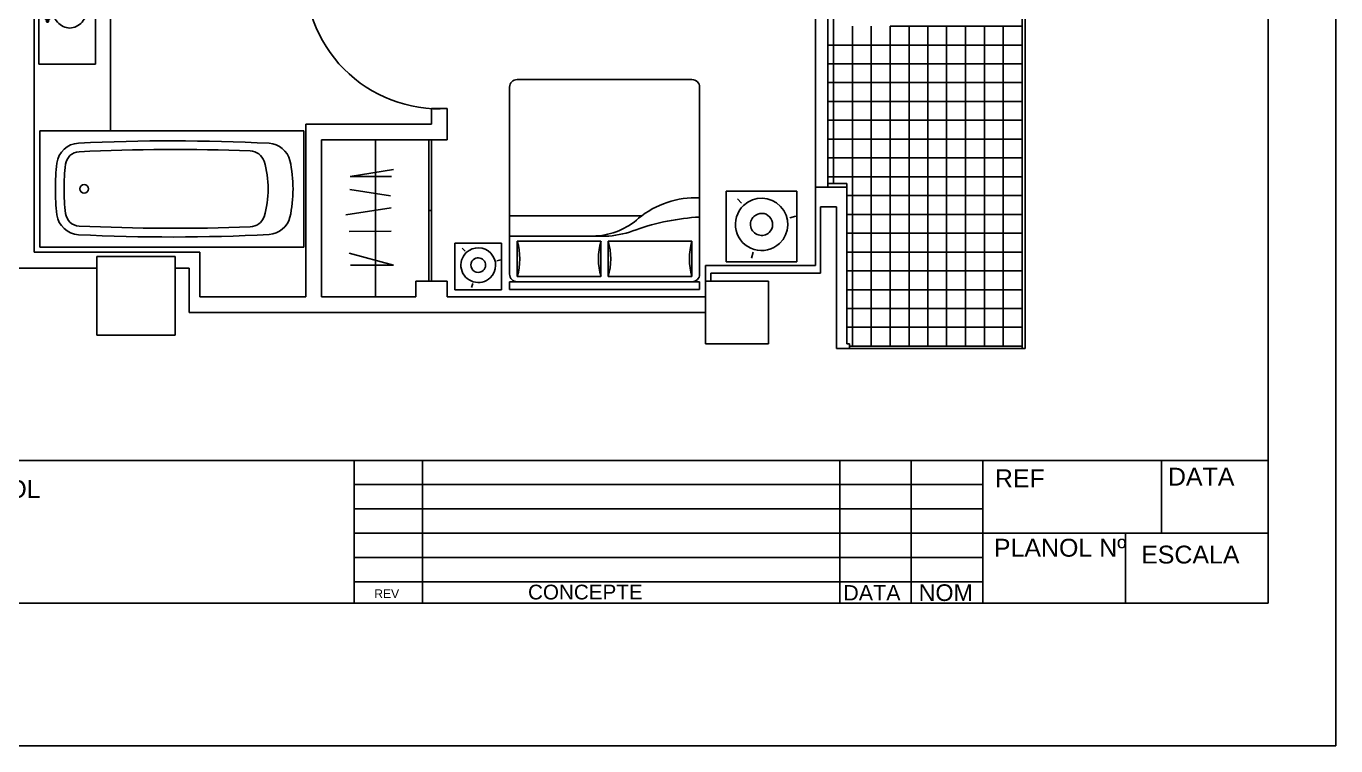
# Model space of a CAD drawing. Header units: millimetres. Extents: x 2377 to 4712, y -254 to 3188.
# Drawn here: x 3070.1 to 3253.4, y 1677.7 to 1778.6 of the extents above; entities that cross this region are included whole.
import ezdxf

# ---------------------------------------------------------------- set-up
doc = ezdxf.new("R2010")
doc.units = ezdxf.units.MM
doc.layers.add('Mobiliario', color=254, linetype='Continuous')
doc.styles.get("Standard").update_dxf_attribs({"font": 'arial.ttf'})

# ---------------------------------------------------------------- blocks, each defined once
blk = doc.blocks.new('MHPLS012')
at = {"layer": 'Mobiliario'}
for p, q in [((-2.024, 0.95), (-0.152, 0.95)), ((-0.076, 0.95), (-0.076, -0.95)), ((-0.076, 0.95), (0, 0.95)), ((0, 0.95), (0, -0.95)), ((-2.1, -0.874), (-2.1, 0.874)), ((-0.483, 0.874), (-0.483, 0.036)), ((-0.127, 0.874), (-0.483, 0.874)), ((-0.127, 0.036), (-0.127, 0.874)), ((-0.737, 0.366), (-0.737, -0.95)), ((-0.533, 0.041), (-0.533, -0.95)), ((-0.483, 0.036), (-0.127, 0.036)), ((-0.483, -0.036), (-0.483, -0.874)), ((-0.127, -0.036), (-0.483, -0.036)), ((-0.127, -0.874), (-0.127, -0.036)), ((-0.483, -0.874), (-0.127, -0.874)), ((-0.152, -0.95), (-2.024, -0.95)), ((-0.076, -0.95), (0, -0.95))]:
    blk.add_line(p, q, dxfattribs=at)
for centre, radius, start, end in [((-2.024, 0.874), 0.0762, 90, 180), ((-0.019, 0.912), 0.898, 177.5673, 219.5461), ((1.615, 1.088), 2.343, 183.3665, 199.2534), ((-0.152, 0.874), 0.0762, 0, 90), ((-0.305, 1.483), 0.635, 253.7398, 286.2602), ((-1.227, -0.125), 0.694, 3.1663, 42.0658), ((-1.458, -0.029), 0.927, 4.2918, 21.7676), ((-0.305, -0.574), 0.635, 73.7398, 106.2602), ((-0.305, 0.574), 0.635, 253.7398, 286.2602), ((-2.024, -0.874), 0.0762, 180, 270), ((-0.305, -1.483), 0.635, 73.7398, 106.2602), ((-0.152, -0.874), 0.0762, 270, 0)]:
    blk.add_arc(centre, radius, start, end, dxfattribs=at)
blk = doc.blocks.new('bn04-7')
for p, q in [((0, 0), (0, -0.147)), ((-0.6, 0), (0.6, 0)), ((-0.6, -0.6), (-0.6, 0)), ((-0.058, -0.092), (-0.151, -0.092)), ((-0.122, -0.087), (-0.112, -0.087)), ((-0.122, -0.098), (-0.112, -0.098)), ((-0.1, -0.148), (-0.1, -0.045)), ((-0.033, -0.08), (-0.02, -0.271)), ((0.034, -0.086), (0.02, -0.271)), ((0.058, -0.092), (0.151, -0.092)), ((0.1, -0.148), (0.1, -0.045)), ((0.122, -0.087), (0.112, -0.087)), ((0.122, -0.098), (0.112, -0.098)), ((0.6, -0.6), (0.6, 0)), ((-0.005, -0.286), (0.005, -0.286)), ((-0.6, -0.6), (0.6, -0.6))]:
    blk.add_line(p, q)
for centre, radius in [((-0.1, -0.092), 0.0118), ((0.1, -0.092), 0.0118), ((0, -0.328), 0.03), ((0, -0.328), 0.02)]:
    blk.add_circle(centre, radius)
for centre, radius, start, end in [((-0.142, -0.092), 0.0118, 39.1354, 320.8646), ((-0.131, -0.083), 0.0025, 219.1354, 256.4029), ((-0.131, -0.101), 0.0025, 103.5971, 140.8646), ((-0.123, -0.049), 0.0381, 256.4029, 272.0458), ((-0.123, -0.136), 0.0381, 87.9542, 103.5971), ((-0.1, -0.092), 0.0299, 191.7173, 168.2827), ((-0.1, -0.092), 0.0235, 194.2864, 165.7136), ((-0.112, -0.084), 0.003, 270, 324.6965), ((-0.112, -0.101), 0.003, 35.3035, 90), ((0.055, -0.103), 0.0911, 153.0547, 165.3672), ((-0.006, -0.094), 0.0379, 104.9144, 122.742), ((0, -0.113), 0.0583, 90, 104.9144), ((0, -0.113), 0.0583, 75.0856, 90), ((0.005, -0.094), 0.0379, 57.258, 75.0856), ((-0.056, -0.103), 0.0911, 14.6328, 26.9453), ((0.025, -0.085), 0.00867, 0, 32.7882), ((0.025, -0.085), 0.00867, 350.3449, 0), ((0.1, -0.092), 0.0299, 11.7173, 348.2827), ((0.1, -0.092), 0.0235, 14.2864, 345.7136), ((0.112, -0.084), 0.003, 215.3035, 270), ((0.112, -0.101), 0.003, 90, 144.6965), ((0.123, -0.049), 0.0381, 267.9542, 283.5971), ((0.123, -0.136), 0.0381, 76.4029, 92.0458), ((0.131, -0.083), 0.0025, 283.5971, 320.8646), ((0.131, -0.101), 0.0025, 39.1354, 76.4029), ((0.142, -0.092), 0.0118, 219.1354, 140.8646), ((-0.055, -0.328), 0.16, 154.2946, 180), ((-0.028, -0.341), 0.189, 130.7108, 154.2946), ((-0.011, -0.361), 0.216, 109.6169, 130.7108), ((0, -0.393), 0.249, 96.5773, 109.6169), ((-0.005, -0.271), 0.015, 180, 270), ((0.005, -0.271), 0.015, 270, 0), ((0, -0.393), 0.249, 70.3831, 83.252), ((0.011, -0.361), 0.216, 49.2892, 70.3831), ((0.028, -0.341), 0.189, 25.7054, 49.2892), ((0.055, -0.328), 0.16, 0, 25.7054), ((-0.055, -0.328), 0.16, 180, 205.7054), ((-0.028, -0.315), 0.189, 205.7054, 229.2892), ((0.028, -0.315), 0.189, 310.7108, 334.2946), ((0.055, -0.328), 0.16, 334.2946, 360), ((-0.011, -0.295), 0.216, 229.2892, 250.3831), ((0, -0.264), 0.249, 250.3831, 270), ((0, -0.264), 0.249, 270, 289.6169), ((0.011, -0.295), 0.216, 289.6169, 310.7108)]:
    blk.add_arc(centre, radius, start, end)
blk = doc.blocks.new('A$C57724086')
at = {"layer": 'Mobiliario'}
for p, q in [((0, 0), (0, 1.7)), ((0, 1.7), (0.75, 1.7)), ((0.75, 1.7), (0.75, 0)), ((0.75, 0), (0, 0))]:
    blk.add_line(p, q, dxfattribs=at)
blk.add_circle((0.375, 1.415), 0.0275, dxfattribs=at)
for centre, radius, start, end in [((0.2293, 1.4421), 0.15, 97.82457, 176.29967), ((0.2293, 1.4421), 0.094, 97.82457, 176.29967), ((0.375, 0.1136), 1.4864, 89.99877, 96.41619), ((0.375, 0.1107), 1.4333, 89.99873, 96.34838), ((0.375, 0.1136), 1.4864, 83.58381, 90.00123), ((0.375, 0.1107), 1.4333, 83.65162, 90.00127), ((0.5207, 1.4421), 0.094, 3.70033, 82.17543), ((0.5207, 1.4421), 0.15, 3.70033, 82.17543), ((12.3216, 0.8538), 12.2566, 177.20377, 182.94309), ((13.2155, 0.8326), 13.0945, 177.30557, 182.13423), ((-12.4655, 0.8326), 13.0945, 357.86577, 2.69443), ((-11.5716, 0.8538), 12.2566, 357.05691, 2.79623), ((0.23, 0.3501), 0.1, 182.9309, 250.22209), ((0.52, 0.3501), 0.1, 289.77791, 357.0691), ((0.3748, 0.858), 0.628, 253.47012, 270.01863), ((0.3752, 0.858), 0.628, 269.98137, 286.52988), ((0.2308, 0.2347), 0.15, 183.89471, 255.30141), ((0.5192, 0.2347), 0.15, 284.69859, 356.10529), ((0.3749, 0.9245), 0.8545, 257.69314, 270.00758), ((0.3751, 0.9245), 0.8545, 269.99242, 282.30686)]:
    blk.add_arc(centre, radius, start, end, dxfattribs=at)
blk = doc.blocks.new('sl06-0')
at = {"layer": 'Mobiliario'}
for p, q in [((-0.3, 0.281, -1.579), (-0.3, -0.318, -1.579)), ((0.298, 0.281, -1.579), (-0.3, 0.281, -1.579)), ((0.298, -0.318, -1.579), (0.298, 0.281, -1.579)), ((-0.3, -0.318, -1.579), (0.298, -0.318, -1.579))]:
    blk.add_line(p, q, dxfattribs=at)
at = {"layer": 'Mobiliario', "linetype": 'ByBlock'}
for p, q in [((-0.169, 0.179, -1.579), (-0.205, 0.217, -1.579)), ((0.24, 0.057, -1.579), (0.29, 0.069, -1.579)), ((-0.071, -0.236, -1.579), (-0.085, -0.286, -1.579))]:
    blk.add_line(p, q, dxfattribs=at)
at = {"layer": 'Mobiliario', "linetype": 'ByBlock', "extrusion": (0, 0, -1)}
for major_axis, start_param, end_param in [((-0.157, -0.157), 1.599693, 4.741285), ((-0.157, -0.157), -1.5419, 1.599693), ((-0.0663, -0.0663), -1.5419, 1.599693), ((-0.0663, -0.0663), 1.599693, 4.741285)]:
    blk.add_ellipse((0, 0, -1.579), major_axis=major_axis, ratio=1, start_param=start_param, end_param=end_param, dxfattribs=at)

msp = doc.modelspace()

# ---------------------------------------------------------------- linework, layer by layer
at = {"transparency": 33554687}
for p, q in [((3253.43, 1974.71), (3253.43, 1677.71)), ((3243.97, 1697.71), (3243.97, 1959.71)), ((3209.5, 1733.72), (3209.5, 1916.16)), ((3209.95, 1733.72), (3209.95, 1916.16)), ((3071.17, 1746.87), (3071.17, 1814.41)), ((3180.58, 1756.02), (3180.58, 1799.98)), ((3182.31, 1756.02), (3182.31, 1799.98)), ((3183.12, 1781.2), (3183.12, 1775.92)), ((3185.76, 1778.56), (3185.76, 1775.92)), ((3188.39, 1778.56), (3188.39, 1775.92)), ((3191.03, 1778.56), (3191.03, 1757.46)), ((3191.03, 1778.56), (3193.67, 1778.56)), ((3191.03, 1778.56), (3191.03, 1775.92)), ((3193.67, 1778.56), (3193.67, 1775.92)), ((3193.67, 1778.56), (3196.31, 1778.56)), ((3196.31, 1778.56), (3196.31, 1775.92)), ((3196.31, 1778.56), (3198.94, 1778.56)), ((3198.94, 1778.56), (3198.94, 1775.92)), ((3198.94, 1778.56), (3201.58, 1778.56)), ((3201.58, 1778.56), (3201.58, 1775.92)), ((3201.58, 1778.56), (3204.22, 1778.56)), ((3204.22, 1778.56), (3204.22, 1775.92)), ((3204.22, 1778.56), (3206.86, 1778.56)), ((3206.86, 1778.56), (3206.86, 1775.92)), ((3206.86, 1778.56), (3209.5, 1778.56)), ((3209.5, 1778.56), (3209.5, 1775.92)), ((3182.31, 1775.92), (3185.76, 1775.92)), ((3185.76, 1775.92), (3183.12, 1775.92)), ((3183.12, 1775.92), (3183.12, 1773.29)), ((3188.39, 1775.92), (3185.76, 1775.92)), ((3185.76, 1775.92), (3185.76, 1773.29)), ((3185.76, 1775.92), (3188.39, 1775.92)), ((3191.03, 1775.92), (3188.39, 1775.92)), ((3188.39, 1775.92), (3188.39, 1773.29)), ((3188.39, 1775.92), (3191.03, 1775.92)), ((3193.67, 1775.92), (3191.03, 1775.92)), ((3191.03, 1775.92), (3191.03, 1773.29)), ((3191.03, 1775.92), (3191.03, 1773.29)), ((3196.31, 1775.92), (3193.67, 1775.92)), ((3193.67, 1775.92), (3193.67, 1773.29)), ((3193.67, 1775.92), (3196.31, 1775.92)), ((3198.94, 1775.92), (3196.31, 1775.92)), ((3196.31, 1775.92), (3196.31, 1773.29)), ((3196.31, 1775.92), (3198.94, 1775.92)), ((3201.58, 1775.92), (3198.94, 1775.92)), ((3198.94, 1775.92), (3198.94, 1773.29)), ((3198.94, 1775.92), (3201.58, 1775.92)), ((3204.22, 1775.92), (3201.58, 1775.92)), ((3201.58, 1775.92), (3201.58, 1773.29)), ((3201.58, 1775.92), (3204.22, 1775.92)), ((3206.86, 1775.92), (3204.22, 1775.92)), ((3204.22, 1775.92), (3204.22, 1773.29)), ((3204.22, 1775.92), (3206.86, 1775.92)), ((3209.5, 1775.92), (3206.86, 1775.92)), ((3206.86, 1775.92), (3206.86, 1773.29)), ((3206.86, 1775.92), (3209.5, 1775.92)), ((3209.5, 1775.92), (3209.5, 1773.29)), ((3185.76, 1773.29), (3182.31, 1773.29)), ((3183.12, 1773.29), (3183.12, 1770.65)), ((3188.39, 1773.29), (3185.76, 1773.29)), ((3185.76, 1773.29), (3185.76, 1770.65)), ((3185.76, 1773.29), (3188.39, 1773.29)), ((3191.03, 1773.29), (3188.39, 1773.29)), ((3188.39, 1773.29), (3188.39, 1770.65)), ((3188.39, 1773.29), (3191.03, 1773.29)), ((3191.03, 1773.29), (3191.03, 1774.6)), ((3191.03, 1773.29), (3191.37, 1773.29)), ((3193.67, 1773.29), (3191.03, 1773.29)), ((3191.03, 1773.29), (3191.03, 1770.65)), ((3191.03, 1773.29), (3191.03, 1768.01)), ((3191.03, 1773.29), (3191.03, 1770.65)), ((3196.31, 1773.29), (3193.67, 1773.29)), ((3193.67, 1773.29), (3193.67, 1770.65)), ((3193.67, 1773.29), (3196.31, 1773.29)), ((3198.94, 1773.29), (3196.31, 1773.29)), ((3196.31, 1773.29), (3196.31, 1770.65)), ((3196.31, 1773.29), (3198.94, 1773.29)), ((3201.58, 1773.29), (3198.94, 1773.29)), ((3198.94, 1773.29), (3198.94, 1770.65)), ((3198.94, 1773.29), (3201.58, 1773.29)), ((3204.22, 1773.29), (3201.58, 1773.29)), ((3201.58, 1773.29), (3201.58, 1770.65)), ((3201.58, 1773.29), (3204.22, 1773.29)), ((3206.86, 1773.29), (3204.22, 1773.29)), ((3204.22, 1773.29), (3204.22, 1770.65)), ((3204.22, 1773.29), (3206.86, 1773.29)), ((3209.5, 1773.29), (3206.86, 1773.29)), ((3206.86, 1773.29), (3206.86, 1770.65)), ((3206.86, 1773.29), (3209.5, 1773.29)), ((3209.5, 1773.29), (3209.5, 1770.65)), ((3183.12, 1770.65), (3183.12, 1771.96)), ((3185.76, 1770.65), (3182.31, 1770.65)), ((3183.12, 1770.65), (3183.45, 1770.65)), ((3183.12, 1770.65), (3183.12, 1768.01)), ((3188.39, 1770.65), (3185.76, 1770.65)), ((3185.76, 1770.65), (3185.76, 1768.01)), ((3185.76, 1770.65), (3188.39, 1770.65)), ((3191.03, 1770.65), (3188.39, 1770.65)), ((3188.39, 1770.65), (3188.39, 1768.01)), ((3188.39, 1770.65), (3191.03, 1770.65)), ((3193.67, 1770.65), (3191.03, 1770.65)), ((3191.03, 1770.65), (3191.03, 1768.01)), ((3196.31, 1770.65), (3193.67, 1770.65)), ((3193.67, 1770.65), (3193.67, 1768.01)), ((3193.67, 1770.65), (3196.31, 1770.65)), ((3198.94, 1770.65), (3196.31, 1770.65)), ((3196.31, 1770.65), (3196.31, 1768.01)), ((3196.31, 1770.65), (3198.94, 1770.65)), ((3201.58, 1770.65), (3198.94, 1770.65)), ((3198.94, 1770.65), (3198.94, 1768.01)), ((3198.94, 1770.65), (3201.58, 1770.65)), ((3204.22, 1770.65), (3201.58, 1770.65)), ((3201.58, 1770.65), (3201.58, 1768.01)), ((3201.58, 1770.65), (3204.22, 1770.65)), ((3206.86, 1770.65), (3204.22, 1770.65)), ((3204.22, 1770.65), (3204.22, 1768.01)), ((3204.22, 1770.65), (3206.86, 1770.65)), ((3209.5, 1770.65), (3206.86, 1770.65)), ((3206.86, 1770.65), (3206.86, 1768.01)), ((3206.86, 1770.65), (3209.5, 1770.65)), ((3209.5, 1770.65), (3209.5, 1768.01)), ((3185.76, 1768.01), (3182.31, 1768.01)), ((3185.76, 1768.01), (3183.12, 1768.01)), ((3183.12, 1768.01), (3183.12, 1757.46)), ((3188.39, 1768.01), (3185.76, 1768.01)), ((3185.76, 1768.01), (3185.76, 1757.46)), ((3185.76, 1768.01), (3188.39, 1768.01)), ((3188.39, 1768.01), (3185.76, 1768.01)), ((3185.76, 1768.01), (3188.39, 1768.01)), ((3191.03, 1768.01), (3188.39, 1768.01)), ((3188.39, 1768.01), (3188.39, 1765.37)), ((3188.39, 1768.01), (3191.03, 1768.01)), ((3191.03, 1768.01), (3188.39, 1768.01)), ((3188.39, 1768.01), (3191.03, 1768.01)), ((3193.67, 1768.01), (3191.03, 1768.01)), ((3191.03, 1768.01), (3191.03, 1757.46)), ((3191.03, 1768.01), (3193.67, 1768.01)), ((3191.03, 1768.01), (3191.03, 1765.37)), ((3196.31, 1768.01), (3193.67, 1768.01)), ((3193.67, 1768.01), (3193.67, 1765.37)), ((3193.67, 1768.01), (3196.31, 1768.01)), ((3198.94, 1768.01), (3196.31, 1768.01)), ((3196.31, 1768.01), (3196.31, 1765.37)), ((3196.31, 1768.01), (3198.94, 1768.01)), ((3201.58, 1768.01), (3198.94, 1768.01)), ((3198.94, 1768.01), (3198.94, 1765.37)), ((3198.94, 1768.01), (3201.58, 1768.01)), ((3204.22, 1768.01), (3201.58, 1768.01)), ((3201.58, 1768.01), (3201.58, 1765.37)), ((3201.58, 1768.01), (3204.22, 1768.01)), ((3206.86, 1768.01), (3204.22, 1768.01)), ((3204.22, 1768.01), (3204.22, 1765.37)), ((3204.22, 1768.01), (3206.86, 1768.01)), ((3209.5, 1768.01), (3206.86, 1768.01)), ((3206.86, 1768.01), (3206.86, 1765.37)), ((3206.86, 1768.01), (3209.5, 1768.01)), ((3209.5, 1768.01), (3209.5, 1765.37)), ((3126.82, 1764.81), (3126.82, 1767.01)), ((3126.82, 1767.01), (3129.01, 1767.01)), ((3129.01, 1767.01), (3129.01, 1762.61)), ((3109.23, 1740.63), (3109.23, 1764.81)), ((3109.23, 1764.81), (3126.82, 1764.81)), ((3185.76, 1765.37), (3182.31, 1765.37)), ((3188.39, 1765.37), (3185.76, 1765.37)), ((3185.76, 1765.37), (3185.76, 1762.73)), ((3191.03, 1765.37), (3188.39, 1765.37)), ((3188.39, 1765.37), (3188.39, 1762.73)), ((3188.39, 1765.37), (3191.03, 1765.37)), ((3193.67, 1765.37), (3191.03, 1765.37)), ((3191.03, 1765.37), (3191.03, 1762.73)), ((3191.03, 1765.37), (3191.03, 1762.73)), ((3196.31, 1765.37), (3193.67, 1765.37)), ((3193.67, 1765.37), (3193.67, 1762.73)), ((3193.67, 1765.37), (3196.31, 1765.37)), ((3198.94, 1765.37), (3196.31, 1765.37)), ((3196.31, 1765.37), (3196.31, 1762.73)), ((3196.31, 1765.37), (3198.94, 1765.37)), ((3201.58, 1765.37), (3198.94, 1765.37)), ((3198.94, 1765.37), (3198.94, 1762.73)), ((3198.94, 1765.37), (3201.58, 1765.37)), ((3204.22, 1765.37), (3201.58, 1765.37)), ((3201.58, 1765.37), (3201.58, 1762.73)), ((3201.58, 1765.37), (3204.22, 1765.37)), ((3206.86, 1765.37), (3204.22, 1765.37)), ((3204.22, 1765.37), (3204.22, 1762.73)), ((3204.22, 1765.37), (3206.86, 1765.37)), ((3209.5, 1765.37), (3206.86, 1765.37)), ((3206.86, 1765.37), (3206.86, 1762.73)), ((3206.86, 1765.37), (3209.5, 1765.37)), ((3209.5, 1765.37), (3209.5, 1762.73)), ((3129.01, 1762.61), (3111.43, 1762.61)), ((3111.43, 1762.61), (3111.43, 1740.63)), ((3124.62, 1762.61), (3111.43, 1762.61)), ((3126.45, 1762.61), (3118.97, 1762.61)), ((3118.97, 1762.61), (3118.97, 1740.63)), ((3124.62, 1762.61), (3126.82, 1762.61)), ((3126.45, 1762.61), (3126.45, 1742.83)), ((3126.82, 1762.61), (3126.82, 1742.83)), ((3185.76, 1762.73), (3182.31, 1762.73)), ((3185.76, 1762.73), (3186.09, 1762.73)), ((3188.39, 1762.73), (3185.76, 1762.73)), ((3185.76, 1762.73), (3185.76, 1760.1)), ((3185.76, 1762.73), (3185.76, 1757.46)), ((3191.03, 1762.73), (3188.39, 1762.73)), ((3188.39, 1762.73), (3188.39, 1760.1)), ((3188.39, 1762.73), (3191.03, 1762.73)), ((3191.03, 1762.73), (3191.37, 1762.73)), ((3193.67, 1762.73), (3191.03, 1762.73)), ((3191.03, 1762.73), (3191.03, 1760.1)), ((3191.03, 1762.73), (3191.03, 1757.46)), ((3191.03, 1762.73), (3191.03, 1760.1)), ((3196.31, 1762.73), (3193.67, 1762.73)), ((3193.67, 1762.73), (3193.67, 1760.1)), ((3193.67, 1762.73), (3196.31, 1762.73)), ((3198.94, 1762.73), (3196.31, 1762.73)), ((3196.31, 1762.73), (3196.31, 1760.1)), ((3196.31, 1762.73), (3198.94, 1762.73)), ((3201.58, 1762.73), (3198.94, 1762.73)), ((3198.94, 1762.73), (3198.94, 1760.1)), ((3198.94, 1762.73), (3201.58, 1762.73)), ((3204.22, 1762.73), (3201.58, 1762.73)), ((3201.58, 1762.73), (3201.58, 1760.1)), ((3201.58, 1762.73), (3204.22, 1762.73)), ((3206.86, 1762.73), (3204.22, 1762.73)), ((3204.22, 1762.73), (3204.22, 1760.1)), ((3204.22, 1762.73), (3206.86, 1762.73)), ((3209.5, 1762.73), (3206.86, 1762.73)), ((3206.86, 1762.73), (3206.86, 1760.1)), ((3206.86, 1762.73), (3209.5, 1762.73)), ((3209.5, 1762.73), (3209.5, 1760.1)), ((3121.5, 1758.49), (3115.44, 1757.49)), ((3185.76, 1760.1), (3182.31, 1760.1)), ((3188.39, 1760.1), (3185.76, 1760.1)), ((3191.03, 1760.1), (3188.39, 1760.1)), ((3188.39, 1760.1), (3188.39, 1757.46)), ((3188.39, 1760.1), (3191.03, 1760.1)), ((3193.67, 1760.1), (3191.03, 1760.1)), ((3191.03, 1760.1), (3191.03, 1757.46)), ((3196.31, 1760.1), (3193.67, 1760.1)), ((3193.67, 1760.1), (3193.67, 1757.46)), ((3193.67, 1760.1), (3196.31, 1760.1)), ((3198.94, 1760.1), (3196.31, 1760.1)), ((3196.31, 1760.1), (3196.31, 1757.46)), ((3196.31, 1760.1), (3198.94, 1760.1)), ((3201.58, 1760.1), (3198.94, 1760.1)), ((3198.94, 1760.1), (3198.94, 1757.46)), ((3198.94, 1760.1), (3201.58, 1760.1)), ((3204.22, 1760.1), (3201.58, 1760.1)), ((3201.58, 1760.1), (3201.58, 1757.46)), ((3201.58, 1760.1), (3204.22, 1760.1)), ((3206.86, 1760.1), (3204.22, 1760.1)), ((3204.22, 1760.1), (3204.22, 1757.46)), ((3204.22, 1760.1), (3206.86, 1760.1)), ((3209.5, 1760.1), (3206.86, 1760.1)), ((3206.86, 1760.1), (3206.86, 1757.46)), ((3206.86, 1760.1), (3209.5, 1760.1)), ((3209.5, 1760.1), (3209.5, 1757.46)), ((3115.44, 1757.49), (3121.21, 1757.49)), ((3188.39, 1757.46), (3182.31, 1757.46)), ((3183.12, 1757.46), (3183.12, 1756.51)), ((3185.76, 1757.46), (3183.12, 1757.46)), ((3183.12, 1757.46), (3185.76, 1757.46)), ((3185.76, 1757.46), (3185.76, 1754.82)), ((3188.39, 1757.46), (3185.76, 1757.46)), ((3185.76, 1757.46), (3188.39, 1757.46)), ((3188.39, 1757.46), (3185.76, 1757.46)), ((3191.03, 1757.46), (3188.39, 1757.46)), ((3188.39, 1757.46), (3188.39, 1754.82)), ((3188.39, 1757.46), (3191.03, 1757.46)), ((3191.03, 1757.46), (3188.39, 1757.46)), ((3188.39, 1757.46), (3191.03, 1757.46)), ((3191.03, 1757.46), (3188.39, 1757.46)), ((3188.39, 1757.46), (3191.03, 1757.46)), ((3193.67, 1757.46), (3191.03, 1757.46)), ((3191.03, 1757.46), (3193.67, 1757.46)), ((3193.67, 1757.46), (3191.03, 1757.46)), ((3191.03, 1757.46), (3191.03, 1754.82)), ((3191.03, 1757.46), (3191.03, 1754.82)), ((3196.31, 1757.46), (3193.67, 1757.46)), ((3193.67, 1757.46), (3196.31, 1757.46)), ((3196.31, 1757.46), (3193.67, 1757.46)), ((3193.67, 1757.46), (3193.67, 1754.82)), ((3193.67, 1757.46), (3196.31, 1757.46)), ((3198.94, 1757.46), (3196.31, 1757.46)), ((3196.31, 1757.46), (3198.94, 1757.46)), ((3198.94, 1757.46), (3196.31, 1757.46)), ((3196.31, 1757.46), (3196.31, 1754.82)), ((3196.31, 1757.46), (3198.94, 1757.46)), ((3201.58, 1757.46), (3198.94, 1757.46)), ((3198.94, 1757.46), (3201.58, 1757.46)), ((3201.58, 1757.46), (3198.94, 1757.46)), ((3198.94, 1757.46), (3198.94, 1754.82)), ((3198.94, 1757.46), (3201.58, 1757.46)), ((3204.22, 1757.46), (3201.58, 1757.46)), ((3201.58, 1757.46), (3204.22, 1757.46)), ((3204.22, 1757.46), (3201.58, 1757.46)), ((3201.58, 1757.46), (3201.58, 1754.82)), ((3201.58, 1757.46), (3204.22, 1757.46)), ((3206.86, 1757.46), (3204.22, 1757.46)), ((3204.22, 1757.46), (3206.86, 1757.46)), ((3206.86, 1757.46), (3204.22, 1757.46)), ((3204.22, 1757.46), (3204.22, 1754.82)), ((3204.22, 1757.46), (3206.86, 1757.46)), ((3209.5, 1757.46), (3206.86, 1757.46)), ((3206.86, 1757.46), (3209.5, 1757.46)), ((3209.5, 1757.46), (3206.86, 1757.46)), ((3206.86, 1757.46), (3206.86, 1754.82)), ((3206.86, 1757.46), (3209.5, 1757.46)), ((3209.5, 1757.46), (3209.5, 1754.82)), ((3115.36, 1755.68), (3121.09, 1754.78)), ((3180.58, 1745.03), (3180.58, 1756.02)), ((3180.58, 1756.02), (3184.98, 1756.02)), ((3182.31, 1756.02), (3182.31, 1756.51)), ((3182.31, 1756.51), (3184.98, 1756.51)), ((3182.31, 1756.02), (3184.98, 1756.02)), ((3182.31, 1756.02), (3184.98, 1756.02)), ((3184.98, 1756.51), (3184.98, 1734.03)), ((3188.39, 1754.82), (3184.98, 1754.82)), ((3185.76, 1754.82), (3186.09, 1754.82)), ((3185.76, 1754.82), (3185.76, 1752.18)), ((3185.76, 1754.82), (3185.76, 1749.55)), ((3191.03, 1754.82), (3188.39, 1754.82)), ((3188.39, 1754.82), (3188.39, 1741.63)), ((3188.39, 1754.82), (3191.03, 1754.82)), ((3191.03, 1754.82), (3191.37, 1754.82)), ((3193.67, 1754.82), (3191.03, 1754.82)), ((3191.03, 1754.82), (3191.03, 1752.18)), ((3191.03, 1754.82), (3191.03, 1741.63)), ((3196.31, 1754.82), (3193.67, 1754.82)), ((3193.67, 1754.82), (3193.67, 1741.63)), ((3193.67, 1754.82), (3196.31, 1754.82)), ((3198.94, 1754.82), (3196.31, 1754.82)), ((3196.31, 1754.82), (3196.31, 1741.63)), ((3196.31, 1754.82), (3198.94, 1754.82)), ((3201.58, 1754.82), (3198.94, 1754.82)), ((3198.94, 1754.82), (3198.94, 1741.63)), ((3198.94, 1754.82), (3201.58, 1754.82)), ((3204.22, 1754.82), (3201.58, 1754.82)), ((3201.58, 1754.82), (3201.58, 1741.63)), ((3201.58, 1754.82), (3204.22, 1754.82)), ((3206.86, 1754.82), (3204.22, 1754.82)), ((3204.22, 1754.82), (3204.22, 1741.63)), ((3204.22, 1754.82), (3206.86, 1754.82)), ((3209.5, 1754.82), (3206.86, 1754.82)), ((3206.86, 1754.82), (3206.86, 1741.63)), ((3206.86, 1754.82), (3209.5, 1754.82)), ((3209.5, 1754.82), (3209.5, 1752.18)), ((3121.16, 1753.1), (3114.82, 1752.13)), ((3181.3, 1743.93), (3181.3, 1753.22)), ((3181.3, 1753.22), (3183.5, 1753.22)), ((3183.5, 1753.22), (3183.5, 1733.4)), ((3126.45, 1752.72), (3126.82, 1752.72)), ((3185.76, 1752.18), (3184.98, 1752.18)), ((3188.39, 1752.18), (3185.76, 1752.18)), ((3191.03, 1752.18), (3188.39, 1752.18)), ((3188.39, 1752.18), (3191.03, 1752.18)), ((3193.67, 1752.18), (3191.03, 1752.18)), ((3196.31, 1752.18), (3193.67, 1752.18)), ((3193.67, 1752.18), (3196.31, 1752.18)), ((3198.94, 1752.18), (3196.31, 1752.18)), ((3196.31, 1752.18), (3198.94, 1752.18)), ((3201.58, 1752.18), (3198.94, 1752.18)), ((3198.94, 1752.18), (3201.58, 1752.18)), ((3204.22, 1752.18), (3201.58, 1752.18)), ((3201.58, 1752.18), (3204.22, 1752.18)), ((3206.86, 1752.18), (3204.22, 1752.18)), ((3204.22, 1752.18), (3206.86, 1752.18)), ((3209.5, 1752.18), (3206.86, 1752.18)), ((3121.17, 1749.81), (3115.29, 1749.77)), ((3188.39, 1749.55), (3184.98, 1749.55)), ((3185.76, 1749.55), (3185.76, 1746.91)), ((3191.03, 1749.55), (3188.39, 1749.55)), ((3188.39, 1749.55), (3188.39, 1746.91)), ((3188.39, 1749.55), (3191.03, 1749.55)), ((3193.67, 1749.55), (3191.03, 1749.55)), ((3191.03, 1749.55), (3191.03, 1746.91)), ((3191.03, 1749.55), (3191.03, 1746.91)), ((3196.31, 1749.55), (3193.67, 1749.55)), ((3193.67, 1749.55), (3193.67, 1746.91)), ((3193.67, 1749.55), (3196.31, 1749.55)), ((3198.94, 1749.55), (3196.31, 1749.55)), ((3196.31, 1749.55), (3196.31, 1746.91)), ((3196.31, 1749.55), (3198.94, 1749.55)), ((3201.58, 1749.55), (3198.94, 1749.55)), ((3198.94, 1749.55), (3198.94, 1746.91)), ((3198.94, 1749.55), (3201.58, 1749.55)), ((3204.22, 1749.55), (3201.58, 1749.55)), ((3201.58, 1749.55), (3201.58, 1746.91)), ((3201.58, 1749.55), (3204.22, 1749.55)), ((3206.86, 1749.55), (3204.22, 1749.55)), ((3204.22, 1749.55), (3204.22, 1746.91)), ((3204.22, 1749.55), (3206.86, 1749.55)), ((3209.5, 1749.55), (3206.86, 1749.55)), ((3206.86, 1749.55), (3206.86, 1746.91)), ((3206.86, 1749.55), (3209.5, 1749.55)), ((3209.5, 1749.55), (3209.5, 1746.91)), ((3071.17, 1746.87), (3094.36, 1746.87)), ((3079.96, 1746.28), (3090.95, 1746.28)), ((3079.96, 1735.28), (3079.96, 1746.28)), ((3090.95, 1746.28), (3090.95, 1735.28)), ((3094.36, 1746.87), (3094.36, 1740.63)), ((3115.28, 1746.76), (3121.51, 1745.08)), ((3188.39, 1746.91), (3184.98, 1746.91)), ((3185.76, 1746.91), (3186.09, 1746.91)), ((3185.76, 1746.91), (3185.76, 1744.27)), ((3185.76, 1746.91), (3185.76, 1741.63)), ((3191.03, 1746.91), (3188.39, 1746.91)), ((3188.39, 1746.91), (3188.39, 1744.27)), ((3188.39, 1746.91), (3191.03, 1746.91)), ((3191.03, 1746.91), (3191.37, 1746.91)), ((3193.67, 1746.91), (3191.03, 1746.91)), ((3191.03, 1746.91), (3191.03, 1744.27)), ((3191.03, 1746.91), (3191.03, 1744.27)), ((3196.31, 1746.91), (3193.67, 1746.91)), ((3193.67, 1746.91), (3193.67, 1744.27)), ((3193.67, 1746.91), (3196.31, 1746.91)), ((3198.94, 1746.91), (3196.31, 1746.91)), ((3196.31, 1746.91), (3196.31, 1744.27)), ((3196.31, 1746.91), (3198.94, 1746.91)), ((3201.58, 1746.91), (3198.94, 1746.91)), ((3198.94, 1746.91), (3198.94, 1744.27)), ((3198.94, 1746.91), (3201.58, 1746.91)), ((3204.22, 1746.91), (3201.58, 1746.91)), ((3201.58, 1746.91), (3201.58, 1744.27)), ((3201.58, 1746.91), (3204.22, 1746.91)), ((3206.86, 1746.91), (3204.22, 1746.91)), ((3204.22, 1746.91), (3204.22, 1744.27)), ((3204.22, 1746.91), (3206.86, 1746.91)), ((3209.5, 1746.91), (3206.86, 1746.91)), ((3206.86, 1746.91), (3206.86, 1744.27)), ((3206.86, 1746.91), (3209.5, 1746.91)), ((3209.5, 1746.91), (3209.5, 1744.27)), ((3068.97, 1744.67), (3079.96, 1744.67)), ((3090.95, 1744.67), (3092.91, 1744.67)), ((3092.91, 1744.67), (3092.91, 1738.43)), ((3121.51, 1745.08), (3115.46, 1745.08)), ((3165.2, 1742.83), (3165.2, 1745.03)), ((3165.2, 1745.03), (3180.58, 1745.03)), ((3165.92, 1742.83), (3165.92, 1743.93)), ((3165.92, 1743.93), (3181.3, 1743.93)), ((3185.76, 1744.27), (3184.98, 1744.27)), ((3188.39, 1744.27), (3185.76, 1744.27)), ((3191.03, 1744.27), (3188.39, 1744.27)), ((3188.39, 1744.27), (3191.03, 1744.27)), ((3193.67, 1744.27), (3191.03, 1744.27)), ((3196.31, 1744.27), (3193.67, 1744.27)), ((3193.67, 1744.27), (3196.31, 1744.27)), ((3198.94, 1744.27), (3196.31, 1744.27)), ((3196.31, 1744.27), (3198.94, 1744.27)), ((3201.58, 1744.27), (3198.94, 1744.27)), ((3198.94, 1744.27), (3201.58, 1744.27)), ((3204.22, 1744.27), (3201.58, 1744.27)), ((3201.58, 1744.27), (3204.22, 1744.27)), ((3206.86, 1744.27), (3204.22, 1744.27)), ((3204.22, 1744.27), (3206.86, 1744.27)), ((3209.5, 1744.27), (3206.86, 1744.27)), ((3206.86, 1744.27), (3209.5, 1744.27)), ((3209.5, 1744.27), (3209.5, 1741.63)), ((3126.82, 1742.83), (3124.62, 1742.83)), ((3124.62, 1742.83), (3124.62, 1740.63)), ((3126.82, 1742.83), (3129.01, 1742.83)), ((3129.01, 1742.83), (3129.01, 1740.63)), ((3165.2, 1742.83), (3165.2, 1734.03)), ((3173.99, 1742.83), (3165.2, 1742.83)), ((3173.99, 1734.03), (3173.99, 1742.83)), ((3094.36, 1740.63), (3109.23, 1740.63)), ((3097.06, 1740.63), (3109.23, 1740.63)), ((3111.43, 1740.63), (3116.34, 1740.63)), ((3111.43, 1740.63), (3119.53, 1740.63)), ((3124.62, 1740.63), (3111.43, 1740.63)), ((3129.01, 1740.63), (3134.92, 1740.63)), ((3129.01, 1740.63), (3137.11, 1740.63)), ((3137.11, 1740.63), (3165.2, 1740.63)), ((3165.2, 1738.43), (3165.2, 1740.63)), ((3188.39, 1741.63), (3184.98, 1741.63)), ((3185.76, 1741.63), (3185.76, 1738.99)), ((3191.03, 1741.63), (3188.39, 1741.63)), ((3188.39, 1741.63), (3188.39, 1738.99)), ((3188.39, 1741.63), (3191.03, 1741.63)), ((3193.67, 1741.63), (3191.03, 1741.63)), ((3191.03, 1741.63), (3191.03, 1738.99)), ((3191.03, 1741.63), (3191.03, 1738.99)), ((3196.31, 1741.63), (3193.67, 1741.63)), ((3193.67, 1741.63), (3193.67, 1738.99)), ((3193.67, 1741.63), (3196.31, 1741.63)), ((3198.94, 1741.63), (3196.31, 1741.63)), ((3196.31, 1741.63), (3196.31, 1738.99)), ((3196.31, 1741.63), (3198.94, 1741.63)), ((3201.58, 1741.63), (3198.94, 1741.63)), ((3198.94, 1741.63), (3198.94, 1738.99)), ((3198.94, 1741.63), (3201.58, 1741.63)), ((3204.22, 1741.63), (3201.58, 1741.63)), ((3201.58, 1741.63), (3201.58, 1738.99)), ((3201.58, 1741.63), (3204.22, 1741.63)), ((3206.86, 1741.63), (3204.22, 1741.63)), ((3204.22, 1741.63), (3204.22, 1738.99)), ((3204.22, 1741.63), (3206.86, 1741.63)), ((3209.5, 1741.63), (3206.86, 1741.63)), ((3206.86, 1741.63), (3206.86, 1738.99)), ((3206.86, 1741.63), (3209.5, 1741.63)), ((3209.5, 1741.63), (3209.5, 1738.99)), ((3092.91, 1738.43), (3165.2, 1738.43)), ((3188.39, 1738.99), (3184.98, 1738.99)), ((3185.76, 1738.99), (3186.09, 1738.99)), ((3185.76, 1738.99), (3185.76, 1736.36)), ((3185.76, 1738.99), (3185.76, 1733.72)), ((3191.03, 1738.99), (3188.39, 1738.99)), ((3188.39, 1738.99), (3188.39, 1736.36)), ((3188.39, 1738.99), (3191.03, 1738.99)), ((3191.03, 1738.99), (3191.37, 1738.99)), ((3193.67, 1738.99), (3191.03, 1738.99)), ((3191.03, 1738.99), (3191.03, 1736.36)), ((3191.03, 1738.99), (3191.03, 1733.72)), ((3191.03, 1738.99), (3191.03, 1736.36)), ((3196.31, 1738.99), (3193.67, 1738.99)), ((3193.67, 1738.99), (3193.67, 1736.36)), ((3193.67, 1738.99), (3196.31, 1738.99)), ((3198.94, 1738.99), (3196.31, 1738.99)), ((3196.31, 1738.99), (3196.31, 1736.36)), ((3196.31, 1738.99), (3198.94, 1738.99)), ((3201.58, 1738.99), (3198.94, 1738.99)), ((3198.94, 1738.99), (3198.94, 1736.36)), ((3198.94, 1738.99), (3201.58, 1738.99)), ((3204.22, 1738.99), (3201.58, 1738.99)), ((3201.58, 1738.99), (3201.58, 1736.36)), ((3201.58, 1738.99), (3204.22, 1738.99)), ((3206.86, 1738.99), (3204.22, 1738.99)), ((3204.22, 1738.99), (3204.22, 1736.36)), ((3204.22, 1738.99), (3206.86, 1738.99)), ((3209.5, 1738.99), (3206.86, 1738.99)), ((3206.86, 1738.99), (3206.86, 1736.36)), ((3206.86, 1738.99), (3209.5, 1738.99)), ((3209.5, 1738.99), (3209.5, 1736.36)), ((3090.95, 1735.28), (3079.96, 1735.28)), ((3185.76, 1736.36), (3184.98, 1736.36)), ((3188.39, 1736.36), (3185.76, 1736.36)), ((3191.03, 1736.36), (3188.39, 1736.36)), ((3188.39, 1736.36), (3188.39, 1733.72)), ((3188.39, 1736.36), (3191.03, 1736.36)), ((3193.67, 1736.36), (3191.03, 1736.36)), ((3191.03, 1736.36), (3191.03, 1733.72)), ((3196.31, 1736.36), (3193.67, 1736.36)), ((3193.67, 1736.36), (3193.67, 1733.72)), ((3193.67, 1736.36), (3196.31, 1736.36)), ((3198.94, 1736.36), (3196.31, 1736.36)), ((3196.31, 1736.36), (3196.31, 1733.72)), ((3196.31, 1736.36), (3198.94, 1736.36)), ((3201.58, 1736.36), (3198.94, 1736.36)), ((3198.94, 1736.36), (3198.94, 1733.72)), ((3198.94, 1736.36), (3201.58, 1736.36)), ((3204.22, 1736.36), (3201.58, 1736.36)), ((3201.58, 1736.36), (3201.58, 1733.72)), ((3201.58, 1736.36), (3204.22, 1736.36)), ((3206.86, 1736.36), (3204.22, 1736.36)), ((3204.22, 1736.36), (3204.22, 1733.72)), ((3204.22, 1736.36), (3206.86, 1736.36)), ((3209.5, 1736.36), (3206.86, 1736.36)), ((3206.86, 1736.36), (3206.86, 1733.72)), ((3206.86, 1736.36), (3209.5, 1736.36)), ((3209.5, 1736.36), (3209.5, 1733.72)), ((3165.2, 1734.03), (3173.99, 1734.03)), ((3209.5, 1733.4), (3183.5, 1733.4)), ((3184.98, 1734.03), (3185.32, 1734.03)), ((3185.32, 1734.03), (3185.32, 1733.4)), ((3185.32, 1733.72), (3209.5, 1733.72)), ((3191.03, 1733.72), (3185.76, 1733.72)), ((3188.39, 1733.72), (3185.76, 1733.72)), ((3185.76, 1733.72), (3188.39, 1733.72)), ((3191.03, 1733.72), (3188.39, 1733.72)), ((3188.39, 1733.72), (3191.03, 1733.72)), ((3193.67, 1733.72), (3191.03, 1733.72)), ((3191.03, 1733.72), (3193.67, 1733.72)), ((3196.31, 1733.72), (3193.67, 1733.72)), ((3193.67, 1733.72), (3196.31, 1733.72)), ((3198.94, 1733.72), (3196.31, 1733.72)), ((3196.31, 1733.72), (3198.94, 1733.72)), ((3201.58, 1733.72), (3198.94, 1733.72)), ((3198.94, 1733.72), (3201.58, 1733.72)), ((3204.22, 1733.72), (3201.58, 1733.72)), ((3201.58, 1733.72), (3204.22, 1733.72)), ((3206.86, 1733.72), (3204.22, 1733.72)), ((3204.22, 1733.72), (3206.86, 1733.72)), ((3209.5, 1733.72), (3206.86, 1733.72)), ((3206.86, 1733.72), (3209.5, 1733.72)), ((3209.5, 1733.72), (3209.5, 1733.4)), ((3209.5, 1733.4), (3209.95, 1733.4)), ((3209.95, 1733.72), (3209.95, 1733.4)), ((3243.97, 1717.71), (2848.48, 1717.71)), ((3115.98, 1697.71), (3115.98, 1717.71)), ((3115.98, 1717.71), (3115.98, 1714.31)), ((3125.54, 1697.71), (3125.54, 1717.71)), ((3183.99, 1697.71), (3183.99, 1717.71)), ((3193.99, 1697.71), (3193.99, 1717.71)), ((3203.99, 1697.71), (3203.99, 1717.71)), ((3203.99, 1717.71), (3203.99, 1707.51)), ((3229.01, 1707.51), (3229.01, 1717.71)), ((3243.97, 1697.71), (3243.97, 1717.71)), ((3115.98, 1714.31), (3203.99, 1714.31)), ((3115.98, 1714.31), (3115.98, 1710.91)), ((3115.98, 1710.91), (3203.99, 1710.91)), ((3115.98, 1710.91), (3115.98, 1707.51)), ((3115.98, 1707.51), (3203.99, 1707.51)), ((3115.98, 1707.51), (3115.98, 1704.11)), ((3203.99, 1707.51), (3243.97, 1707.51)), ((3203.99, 1707.51), (3223.98, 1707.51)), ((3223.98, 1707.51), (3223.98, 1697.71)), ((3243.97, 1707.51), (3229.01, 1707.51)), ((3115.98, 1704.11), (3115.98, 1700.71)), ((3115.98, 1704.11), (3203.99, 1704.11)), ((3115.98, 1700.71), (3203.99, 1700.71)), ((3045.98, 1697.71), (3115.98, 1697.71)), ((3115.98, 1697.71), (3125.54, 1697.71)), ((3125.54, 1697.71), (3183.99, 1697.71)), ((3183.99, 1697.71), (3193.99, 1697.71)), ((3193.99, 1697.71), (3203.99, 1697.71)), ((3203.99, 1697.71), (3223.98, 1697.71)), ((3223.98, 1697.71), (3243.97, 1697.71)), ((3253.43, 1677.71), (3253.43, 1697.71)), ((2833.43, 1677.71), (3253.43, 1677.71))]:
    msp.add_line(p, q, dxfattribs=at)
at = {"layer": 'Mobiliario', "transparency": 33554687}
msp.add_line((3081.87, 1763.9), (3081.87, 1814.41), dxfattribs=at)
msp.add_arc((3127.92, 1785.74), 18.77, 175.8007, 273.3575, dxfattribs=at)

# ---------------------------------------------------------------- block references
for name, p, xscale, yscale, zscale, rotation in [('bn04-7', (3071.84, 1781.14), 13.20010288422956, 13.20010288422956, 13.20010288422956, 90), ('MHPLS012', (3151.05, 1741.68), 14.00107009533641, 14.00107009533641, 14.00107009533641, 270)]:
    msp.add_blockref(name, p, dxfattribs=dict(at, xscale=xscale, yscale=yscale, zscale=zscale, rotation=rotation))
at = {"layer": 'Mobiliario', "color": 7, "transparency": 33554687, "xscale": 21.74209377715496, "yscale": 21.74209377715496, "zscale": 21.74209377715496, "rotation": 90}
msp.add_blockref('A$C57724086', (3108.95, 1747.6), dxfattribs=at)
at = {"layer": 'Mobiliario', "transparency": 33554687}
for p, xscale, yscale, zscale in [((3173.03, 1750.78, 26.08), 16.51653693903591, 16.51653693903591, 16.51653693903591), ((3133.36, 1745.07, 17.27), 10.93927374259764, 10.93927374259764, 10.93927374259764)]:
    msp.add_blockref('sl06-0', p, dxfattribs=dict(at, xscale=xscale, yscale=yscale, zscale=zscale))

# ---------------------------------------------------------------- texts
at = {"transparency": 33554687, "attachment_point": 1}
for s, width, gutter_width, heights, insert, char_height in [('REF', 14.591, 12.5, [0], (3205.69, 1716.45), 2.5), ('DATA', 13.3924, 12.5, [0], (3229.92, 1716.68), 2.5), ('TITOL PLANOL', 34.1105, 12.5, [0], (3047.45, 1714.95), 2.5), ('PLANOL Nº', 23.5912, 12.5, [4.44], (3205.55, 1706.72), 2.5), ('ESCALA', 18.9792, 12.5, [0], (3226.17, 1705.76), 2.5), ('CONCEPTE', 3.309, 10.34, [0], (3140.33, 1700.29), 2.068), ('DATA', 8.5845, 10.78, [0], (3184.46, 1700.23), 2.155), ('NOM', 9.2865, 11.66, [0], (3195.02, 1700.34), 2.331), ('REV', 3.8206, 6.05, [0], (3118.81, 1699.63), 1.209)]:
    msp.add_mtext_dynamic_manual_height_columns(s, width=width, gutter_width=gutter_width, heights=heights, dxfattribs=dict(at, insert=insert, char_height=char_height))

doc.saveas('drawing.dxf')
